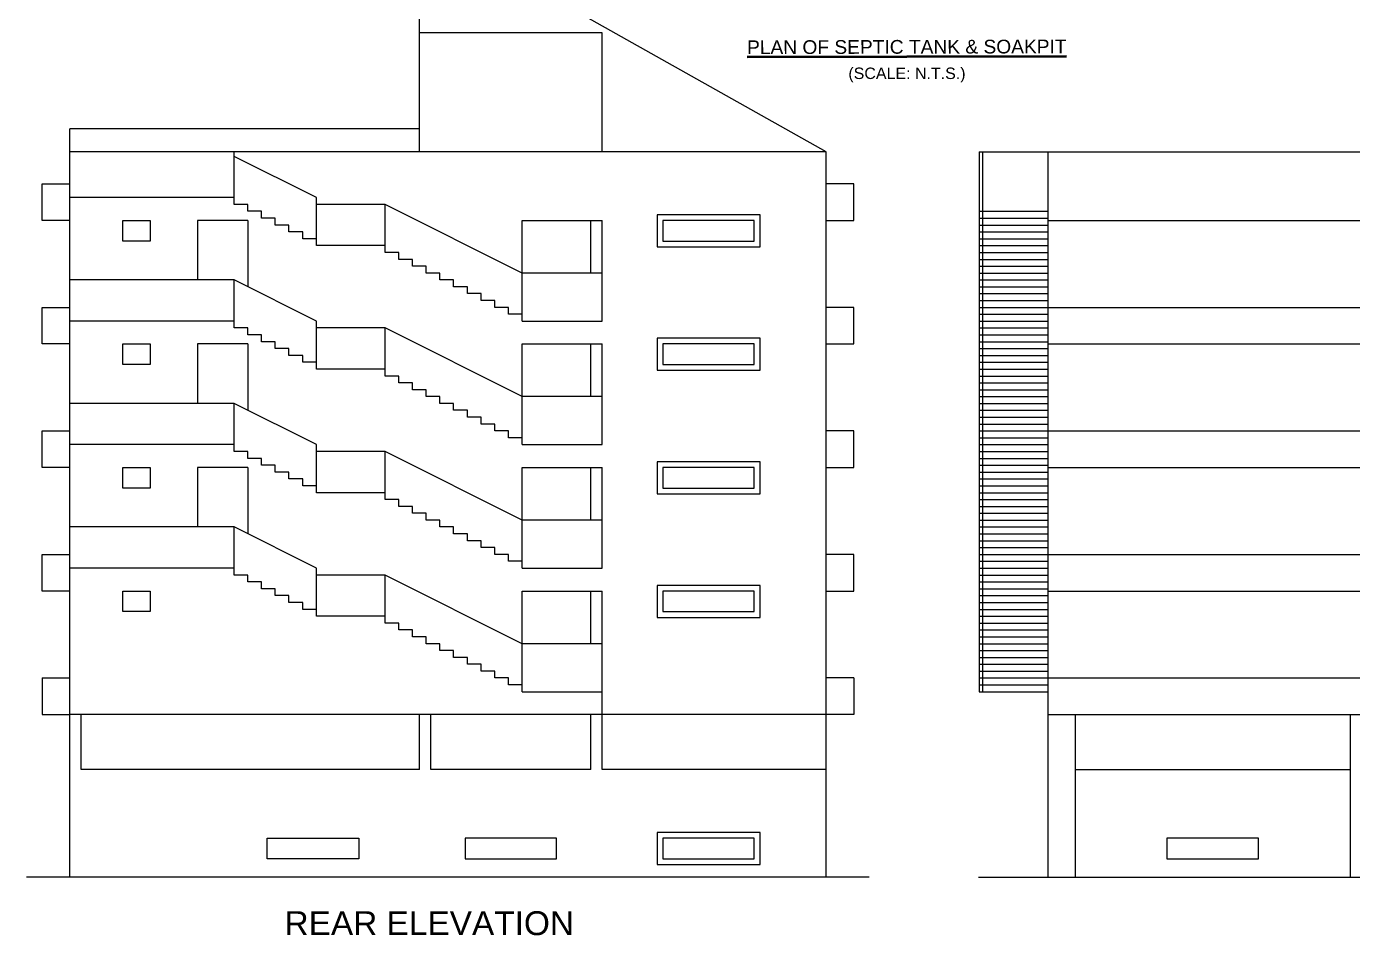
# Model space of a CAD drawing. Header units: metres. Extents: x 1217.9 to 1317.9, y 418.8 to 504.
# Drawn here: x 1239.78 to 1268.76, y 472.75 to 492.62 of the extents above; entities that cross this region are included whole.
import ezdxf

# ---------------------------------------------------------------- set-up
doc = ezdxf.new("R2010")
doc.units = ezdxf.units.M
doc.header["$MEASUREMENT"] = 0
doc.layers.add('Text', color=7, linetype='Continuous')
doc.layers.add('wall', color=92, linetype='Continuous', lineweight=50)
doc.styles.add('PreDCRFont', font='arial.ttf', dxfattribs={"height": 0.25})
doc.styles.add('style2', font='arial.ttf', dxfattribs={"height": 0.25})

msp = doc.modelspace()

# ---------------------------------------------------------------- linework, layer by layer
at = {"layer": 'Text', "linetype": 'Continuous'}
for p, q in [((1248.3644, 489.8823), (1248.3644, 494.8839)), ((1257.2608, 489.8823), (1248.3644, 494.8839)), ((1252.3644, 492.4823), (1248.3644, 492.4823)), ((1252.3644, 489.8823), (1252.3644, 492.4823)), ((1248.3644, 490.3823), (1240.721, 490.3823)), ((1240.721, 489.8823), (1240.721, 490.3823)), ((1240.721, 474.0323), (1240.721, 489.8823)), ((1257.2608, 489.8823), (1240.721, 489.8823)), ((1244.3144, 488.8823), (1244.3144, 489.8823)), ((1246.1144, 488.8823), (1244.3144, 489.7823)), ((1257.2608, 474.0323), (1257.2608, 489.8823)), ((1260.6029, 489.8823), (1260.6029, 478.0823)), ((1260.6029, 489.8823), (1262.1029, 489.8823)), ((1260.6779, 489.8823), (1260.6779, 478.0823)), ((1262.1029, 489.8823), (1262.1029, 474.0323)), ((1262.1029, 489.8823), (1283.0359, 489.8823)), ((1240.121, 488.3823), (1240.121, 489.1823)), ((1240.121, 489.1823), (1240.721, 489.1823)), ((1257.8608, 489.1823), (1257.2608, 489.1823)), ((1257.8608, 488.3823), (1257.8608, 489.1823)), ((1246.1144, 487.9823), (1246.1144, 488.8823)), ((1247.6144, 488.7323), (1246.1144, 488.7323)), ((1247.6144, 487.8323), (1247.6144, 488.7323)), ((1250.6144, 487.2323), (1247.6144, 488.7323)), ((1260.6029, 488.5823), (1262.1029, 488.5823)), ((1240.721, 488.3823), (1240.121, 488.3823)), ((1244.6144, 488.3823), (1243.5144, 488.3823)), ((1243.5144, 488.3823), (1243.5144, 487.0823)), ((1244.6144, 488.3823), (1244.6144, 486.9323)), ((1250.6144, 486.3323), (1250.6144, 488.3823)), ((1250.6144, 488.3823), (1252.3644, 488.3823)), ((1252.1144, 487.2323), (1252.1144, 488.3823)), ((1252.3644, 486.1823), (1252.3644, 488.3823)), ((1257.2608, 488.3823), (1257.8608, 488.3823)), ((1260.6029, 488.4323), (1262.1029, 488.4323)), ((1260.6029, 488.2823), (1262.1029, 488.2823)), ((1262.1029, 488.3823), (1283.0359, 488.3823)), ((1260.6029, 488.1323), (1262.1029, 488.1323)), ((1260.6029, 487.9823), (1262.1029, 487.9823)), ((1260.6029, 487.8323), (1262.1029, 487.8323)), ((1260.6029, 487.6823), (1262.1029, 487.6823)), ((1260.6029, 487.5323), (1262.1029, 487.5323)), ((1260.6029, 487.3823), (1262.1029, 487.3823)), ((1244.3144, 487.0823), (1240.721, 487.0823)), ((1244.3144, 486.1823), (1244.3144, 487.0823)), ((1246.1144, 486.1823), (1244.3144, 487.0823)), ((1252.3644, 487.2323), (1250.6144, 487.2323)), ((1260.6029, 487.2323), (1262.1029, 487.2323)), ((1260.6029, 487.0823), (1262.1029, 487.0823)), ((1260.6029, 486.9323), (1262.1029, 486.9323)), ((1260.6029, 486.7823), (1262.1029, 486.7823)), ((1240.121, 485.6823), (1240.121, 486.4823)), ((1240.121, 486.4823), (1240.721, 486.4823)), ((1257.8608, 486.4823), (1257.2608, 486.4823)), ((1257.8608, 485.6823), (1257.8608, 486.4823)), ((1260.6029, 486.6323), (1262.1029, 486.6323)), ((1260.6029, 486.4823), (1262.1029, 486.4823)), ((1262.1029, 486.4823), (1283.0359, 486.4823)), ((1246.1144, 485.2823), (1246.1144, 486.1823)), ((1250.6144, 486.1823), (1252.3644, 486.1823)), ((1260.6029, 486.3323), (1262.1029, 486.3323)), ((1260.6029, 486.1823), (1262.1029, 486.1823)), ((1247.6144, 486.0323), (1246.1144, 486.0323)), ((1247.6144, 485.1323), (1247.6144, 486.0323)), ((1250.6144, 484.5323), (1247.6144, 486.0323)), ((1260.6029, 486.0323), (1262.1029, 486.0323)), ((1260.6029, 485.8823), (1262.1029, 485.8823)), ((1240.721, 485.6823), (1240.121, 485.6823)), ((1244.6144, 485.6823), (1243.5144, 485.6823)), ((1243.5144, 485.6823), (1243.5144, 484.3823)), ((1244.6144, 485.6823), (1244.6144, 484.2323)), ((1250.6144, 483.6323), (1250.6144, 485.6823)), ((1250.6144, 485.6823), (1252.3644, 485.6823)), ((1252.1144, 484.5323), (1252.1144, 485.6823)), ((1252.3644, 483.4823), (1252.3644, 485.6823)), ((1257.2608, 485.6823), (1257.8608, 485.6823)), ((1260.6029, 485.7323), (1262.1029, 485.7323)), ((1260.6029, 485.5823), (1262.1029, 485.5823)), ((1262.1029, 485.6823), (1283.0359, 485.6823)), ((1260.6029, 485.4323), (1262.1029, 485.4323)), ((1260.6029, 485.2823), (1262.1029, 485.2823)), ((1260.6029, 485.1323), (1262.1029, 485.1323)), ((1260.6029, 484.9823), (1262.1029, 484.9823)), ((1260.6029, 484.8323), (1262.1029, 484.8323)), ((1260.6029, 484.6823), (1262.1029, 484.6823)), ((1252.3644, 484.5323), (1250.6144, 484.5323)), ((1260.6029, 484.5323), (1262.1029, 484.5323)), ((1244.3144, 484.3823), (1240.721, 484.3823)), ((1244.3144, 483.4823), (1244.3144, 484.3823)), ((1246.1144, 483.4823), (1244.3144, 484.3823)), ((1260.6029, 484.3823), (1262.1029, 484.3823)), ((1260.6029, 484.2323), (1262.1029, 484.2323)), ((1260.6029, 484.0823), (1262.1029, 484.0823)), ((1260.6029, 483.9323), (1262.1029, 483.9323)), ((1240.121, 482.9823), (1240.121, 483.7823)), ((1240.121, 483.7823), (1240.721, 483.7823)), ((1257.8608, 483.7823), (1257.2608, 483.7823)), ((1257.8608, 482.9823), (1257.8608, 483.7823)), ((1260.6029, 483.7823), (1262.1029, 483.7823)), ((1260.6029, 483.6323), (1262.1029, 483.6323)), ((1262.1029, 483.7823), (1283.0359, 483.7823)), ((1246.1144, 482.5823), (1246.1144, 483.4823)), ((1247.6144, 483.3323), (1246.1144, 483.3323)), ((1247.6144, 482.4323), (1247.6144, 483.3323)), ((1250.6144, 481.8323), (1247.6144, 483.3323)), ((1250.6144, 483.4823), (1252.3644, 483.4823)), ((1260.6029, 483.4823), (1262.1029, 483.4823)), ((1260.6029, 483.4823), (1262.1029, 483.4823)), ((1260.6029, 483.3323), (1262.1029, 483.3323)), ((1240.721, 482.9823), (1240.121, 482.9823)), ((1244.6144, 482.9823), (1243.5144, 482.9823)), ((1243.5144, 482.9823), (1243.5144, 481.6823)), ((1244.6144, 482.9823), (1244.6144, 481.5323)), ((1250.6144, 480.9323), (1250.6144, 482.9823)), ((1250.6144, 482.9823), (1252.3644, 482.9823)), ((1252.1144, 481.8323), (1252.1144, 482.9823)), ((1252.3644, 480.7823), (1252.3644, 482.9823)), ((1257.2608, 482.9823), (1257.8608, 482.9823)), ((1260.6029, 483.1823), (1262.1029, 483.1823)), ((1260.6029, 483.0323), (1262.1029, 483.0323)), ((1262.1029, 482.9823), (1283.0359, 482.9823)), ((1260.6029, 482.8823), (1262.1029, 482.8823)), ((1260.6029, 482.7323), (1262.1029, 482.7323)), ((1260.6029, 482.5823), (1262.1029, 482.5823)), ((1260.6029, 482.4323), (1262.1029, 482.4323)), ((1260.6029, 482.2823), (1262.1029, 482.2823)), ((1260.6029, 482.1323), (1262.1029, 482.1323)), ((1252.3644, 481.8323), (1250.6144, 481.8323)), ((1260.6029, 481.9823), (1262.1029, 481.9823)), ((1260.6029, 481.8323), (1262.1029, 481.8323)), ((1244.3144, 481.6823), (1240.721, 481.6823)), ((1244.3144, 480.7823), (1244.3144, 481.6823)), ((1246.1144, 480.7823), (1244.3144, 481.6823)), ((1260.6029, 481.6823), (1262.1029, 481.6823)), ((1260.6029, 481.5323), (1262.1029, 481.5323)), ((1260.6029, 481.3823), (1262.1029, 481.3823)), ((1260.6029, 481.2323), (1262.1029, 481.2323)), ((1240.121, 480.2823), (1240.121, 481.0823)), ((1240.121, 481.0823), (1240.721, 481.0823)), ((1257.8608, 481.0823), (1257.2608, 481.0823)), ((1257.8608, 480.2823), (1257.8608, 481.0823)), ((1260.6029, 481.0823), (1262.1029, 481.0823)), ((1260.6029, 480.9323), (1262.1029, 480.9323)), ((1262.1029, 481.0823), (1283.0359, 481.0823)), ((1246.1144, 479.8823), (1246.1144, 480.7823)), ((1247.6144, 480.6323), (1246.1144, 480.6323)), ((1247.6144, 479.7323), (1247.6144, 480.6323)), ((1250.6144, 479.1323), (1247.6144, 480.6323)), ((1250.6144, 480.7823), (1252.3644, 480.7823)), ((1260.6029, 480.7823), (1262.1029, 480.7823)), ((1260.6029, 480.7823), (1262.1029, 480.7823)), ((1260.6029, 480.6323), (1262.1029, 480.6323)), ((1260.6029, 480.4823), (1262.1029, 480.4823)), ((1260.6029, 480.3323), (1262.1029, 480.3323)), ((1240.721, 480.2823), (1240.121, 480.2823)), ((1250.6144, 478.2323), (1250.6144, 480.2823)), ((1250.6144, 480.2823), (1252.3644, 480.2823)), ((1252.1144, 479.1323), (1252.1144, 480.2823)), ((1252.3644, 477.5823), (1252.3644, 480.2823)), ((1257.2608, 480.2823), (1257.8608, 480.2823)), ((1260.6029, 480.1823), (1262.1029, 480.1823)), ((1262.1029, 480.2823), (1283.0359, 480.2823)), ((1260.6029, 480.0323), (1262.1029, 480.0323)), ((1260.6029, 479.8823), (1262.1029, 479.8823)), ((1260.6029, 479.7323), (1262.1029, 479.7323)), ((1260.6029, 479.5823), (1262.1029, 479.5823)), ((1260.6029, 479.4323), (1262.1029, 479.4323)), ((1260.6029, 479.2823), (1262.1029, 479.2823)), ((1252.3644, 479.1323), (1250.6144, 479.1323)), ((1260.6029, 479.1323), (1262.1029, 479.1323)), ((1260.6029, 478.9823), (1262.1029, 478.9823)), ((1260.6029, 478.8323), (1262.1029, 478.8323)), ((1260.6029, 478.6823), (1262.1029, 478.6823)), ((1240.121, 478.3823), (1240.721, 478.3823)), ((1240.121, 478.3823), (1240.121, 477.5823)), ((1257.8608, 478.3823), (1257.2608, 478.3823)), ((1257.8608, 478.3823), (1257.8608, 477.5823)), ((1260.6029, 478.5323), (1262.1029, 478.5323)), ((1260.6029, 478.3823), (1262.1029, 478.3823)), ((1262.1029, 478.3823), (1283.0359, 478.3823)), ((1250.6144, 478.0823), (1252.3644, 478.0823)), ((1260.6029, 478.2323), (1262.1029, 478.2323)), ((1260.6029, 478.0823), (1262.1029, 478.0823)), ((1240.121, 477.5823), (1240.721, 477.5823)), ((1257.2608, 477.5823), (1240.721, 477.5823)), ((1252.3644, 477.5823), (1240.721, 477.5823)), ((1240.971, 476.3823), (1240.971, 477.5823)), ((1248.3644, 476.3823), (1248.3644, 477.5823)), ((1248.6144, 476.3823), (1248.6144, 477.5823)), ((1252.1144, 476.3823), (1252.1144, 477.5823)), ((1252.3644, 476.3823), (1252.3644, 477.5823)), ((1257.8608, 477.5823), (1257.2608, 477.5823)), ((1262.1029, 477.5823), (1283.0359, 477.5823)), ((1262.7029, 477.5823), (1262.7029, 474.0323)), ((1268.7159, 477.5823), (1268.7159, 474.0323)), ((1248.3644, 476.3823), (1240.971, 476.3823)), ((1252.1144, 476.3823), (1248.6144, 476.3823)), ((1257.2608, 476.3823), (1252.3644, 476.3823)), ((1262.7029, 476.3823), (1268.7159, 476.3823)), ((1258.201, 474.0323), (1239.7767, 474.0323)), ((1260.5851, 474.0323), (1284.8204, 474.0323))]:
    msp.add_line(p, q, dxfattribs=at)
for points in [[(1247.6144, 487.6823), (1247.6144, 487.8323), (1246.1144, 487.8323), (1246.1144, 487.9823), (1245.8144, 487.9823), (1245.8144, 488.1323), (1245.5144, 488.1323), (1245.5144, 488.2823), (1245.2144, 488.2823), (1245.2144, 488.4323), (1244.9144, 488.4323), (1244.9144, 488.5823), (1244.6144, 488.5823), (1244.6144, 488.7323), (1244.3144, 488.7323), (1244.3144, 488.8823), (1240.721, 488.8823)], [(1250.6144, 486.1823), (1250.6144, 486.3323), (1250.3144, 486.3323), (1250.3144, 486.4823), (1250.0144, 486.4823), (1250.0144, 486.6323), (1249.7144, 486.6323), (1249.7144, 486.7823), (1249.4144, 486.7823), (1249.4144, 486.9323), (1249.1144, 486.9323), (1249.1144, 487.0823), (1248.8144, 487.0823), (1248.8144, 487.2323), (1248.5144, 487.2323), (1248.5144, 487.3823), (1248.2144, 487.3823), (1248.2144, 487.5323), (1247.9144, 487.5323), (1247.9144, 487.6823), (1247.6144, 487.6823), (1247.6144, 487.6823), (1247.6144, 487.6823), (1247.6144, 487.6823), (1247.6144, 487.6823)], [(1247.6144, 484.9823), (1247.6144, 485.1323), (1246.1144, 485.1323), (1246.1144, 485.2823), (1245.8144, 485.2823), (1245.8144, 485.4323), (1245.5144, 485.4323), (1245.5144, 485.5823), (1245.2144, 485.5823), (1245.2144, 485.7323), (1244.9144, 485.7323), (1244.9144, 485.8823), (1244.6144, 485.8823), (1244.6144, 486.0323), (1244.3144, 486.0323), (1244.3144, 486.1823), (1240.721, 486.1823)], [(1250.6144, 483.4823), (1250.6144, 483.6323), (1250.3144, 483.6323), (1250.3144, 483.7823), (1250.0144, 483.7823), (1250.0144, 483.9323), (1249.7144, 483.9323), (1249.7144, 484.0823), (1249.4144, 484.0823), (1249.4144, 484.2323), (1249.1144, 484.2323), (1249.1144, 484.3823), (1248.8144, 484.3823), (1248.8144, 484.5323), (1248.5144, 484.5323), (1248.5144, 484.6823), (1248.2144, 484.6823), (1248.2144, 484.8323), (1247.9144, 484.8323), (1247.9144, 484.9823), (1247.6144, 484.9823), (1247.6144, 484.9823), (1247.6144, 484.9823), (1247.6144, 484.9823), (1247.6144, 484.9823)], [(1247.6144, 482.2823), (1247.6144, 482.4323), (1246.1144, 482.4323), (1246.1144, 482.5823), (1245.8144, 482.5823), (1245.8144, 482.7323), (1245.5144, 482.7323), (1245.5144, 482.8823), (1245.2144, 482.8823), (1245.2144, 483.0323), (1244.9144, 483.0323), (1244.9144, 483.1823), (1244.6144, 483.1823), (1244.6144, 483.3323), (1244.3144, 483.3323), (1244.3144, 483.4823), (1240.721, 483.4823)], [(1250.6144, 480.7823), (1250.6144, 480.9323), (1250.3144, 480.9323), (1250.3144, 481.0823), (1250.0144, 481.0823), (1250.0144, 481.2323), (1249.7144, 481.2323), (1249.7144, 481.3823), (1249.4144, 481.3823), (1249.4144, 481.5323), (1249.1144, 481.5323), (1249.1144, 481.6823), (1248.8144, 481.6823), (1248.8144, 481.8323), (1248.5144, 481.8323), (1248.5144, 481.9823), (1248.2144, 481.9823), (1248.2144, 482.1323), (1247.9144, 482.1323), (1247.9144, 482.2823), (1247.6144, 482.2823), (1247.6144, 482.2823), (1247.6144, 482.2823), (1247.6144, 482.2823), (1247.6144, 482.2823)], [(1247.6144, 479.5823), (1247.6144, 479.7323), (1246.1144, 479.7323), (1246.1144, 479.8823), (1245.8144, 479.8823), (1245.8144, 480.0323), (1245.5144, 480.0323), (1245.5144, 480.1823), (1245.2144, 480.1823), (1245.2144, 480.3323), (1244.9144, 480.3323), (1244.9144, 480.4823), (1244.6144, 480.4823), (1244.6144, 480.6323), (1244.3144, 480.6323), (1244.3144, 480.7823), (1240.721, 480.7823)], [(1250.6144, 478.0823), (1250.6144, 478.2323), (1250.3144, 478.2323), (1250.3144, 478.3823), (1250.0144, 478.3823), (1250.0144, 478.5323), (1249.7144, 478.5323), (1249.7144, 478.6823), (1249.4144, 478.6823), (1249.4144, 478.8323), (1249.1144, 478.8323), (1249.1144, 478.9823), (1248.8144, 478.9823), (1248.8144, 479.1323), (1248.5144, 479.1323), (1248.5144, 479.2823), (1248.2144, 479.2823), (1248.2144, 479.4323), (1247.9144, 479.4323), (1247.9144, 479.5823), (1247.6144, 479.5823), (1247.6144, 479.5823), (1247.6144, 479.5823), (1247.6144, 479.5823), (1247.6144, 479.5823)]]:
    msp.add_lwpolyline(points, dxfattribs=at)
for points in [[(1255.8126, 488.5073), (1253.5626, 488.5073), (1253.5626, 487.8073), (1255.8126, 487.8073)], [(1241.8802, 488.3823), (1242.4802, 488.3823), (1242.4802, 487.9323), (1241.8802, 487.9323)], [(1255.6876, 488.3823), (1253.6876, 488.3823), (1253.6876, 487.9323), (1255.6876, 487.9323)], [(1241.8802, 485.6823), (1242.4802, 485.6823), (1242.4802, 485.2323), (1241.8802, 485.2323)], [(1255.8126, 485.8073), (1253.5626, 485.8073), (1253.5626, 485.1073), (1255.8126, 485.1073)], [(1255.6876, 485.6823), (1253.6876, 485.6823), (1253.6876, 485.2323), (1255.6876, 485.2323)], [(1241.8802, 482.9823), (1242.4802, 482.9823), (1242.4802, 482.5323), (1241.8802, 482.5323)], [(1255.8126, 483.1073), (1253.5626, 483.1073), (1253.5626, 482.4073), (1255.8126, 482.4073)], [(1255.6876, 482.9823), (1253.6876, 482.9823), (1253.6876, 482.5323), (1255.6876, 482.5323)], [(1255.8126, 480.4073), (1253.5626, 480.4073), (1253.5626, 479.7073), (1255.8126, 479.7073)], [(1241.8802, 480.2823), (1242.4802, 480.2823), (1242.4802, 479.8323), (1241.8802, 479.8323)], [(1255.6876, 480.2823), (1253.6876, 480.2823), (1253.6876, 479.8323), (1255.6876, 479.8323)], [(1245.0412, 474.8823), (1247.0412, 474.8823), (1247.0412, 474.4323), (1245.0412, 474.4323)], [(1251.3644, 474.8823), (1249.3644, 474.8823), (1249.3644, 474.4323), (1251.3644, 474.4323)], [(1255.8126, 475.0073), (1253.5626, 475.0073), (1253.5626, 474.3073), (1255.8126, 474.3073)], [(1255.6876, 474.8823), (1253.6876, 474.8823), (1253.6876, 474.4323), (1255.6876, 474.4323)], [(1266.7094, 474.8823), (1264.7094, 474.8823), (1264.7094, 474.4323), (1266.7094, 474.4323)]]:
    msp.add_lwpolyline(points, close=True, dxfattribs=at)

# ---------------------------------------------------------------- texts
at = {"layer": 'Text', "lineweight": 30, "style": 'PreDCRFont'}
msp.add_text('(SCALE: N.T.S.)', height=0.25, dxfattribs=at).set_placement((1257.7441, 491.4738))
at = {"layer": 'wall', "lineweight": 50, "style": 'PreDCRFont'}
msp.add_text('%%UPLAN OF SEPTIC TANK & SOAKPIT', height=0.3, rotation=0.15, dxfattribs=at).set_placement((1255.5285, 492.018))
at = {"layer": 'wall', "linetype": 'Continuous', "style": 'style2'}
msp.add_text('REAR ELEVATION', height=0.522618, dxfattribs=at).set_placement((1245.4176, 472.7618))

doc.saveas('drawing.dxf')
